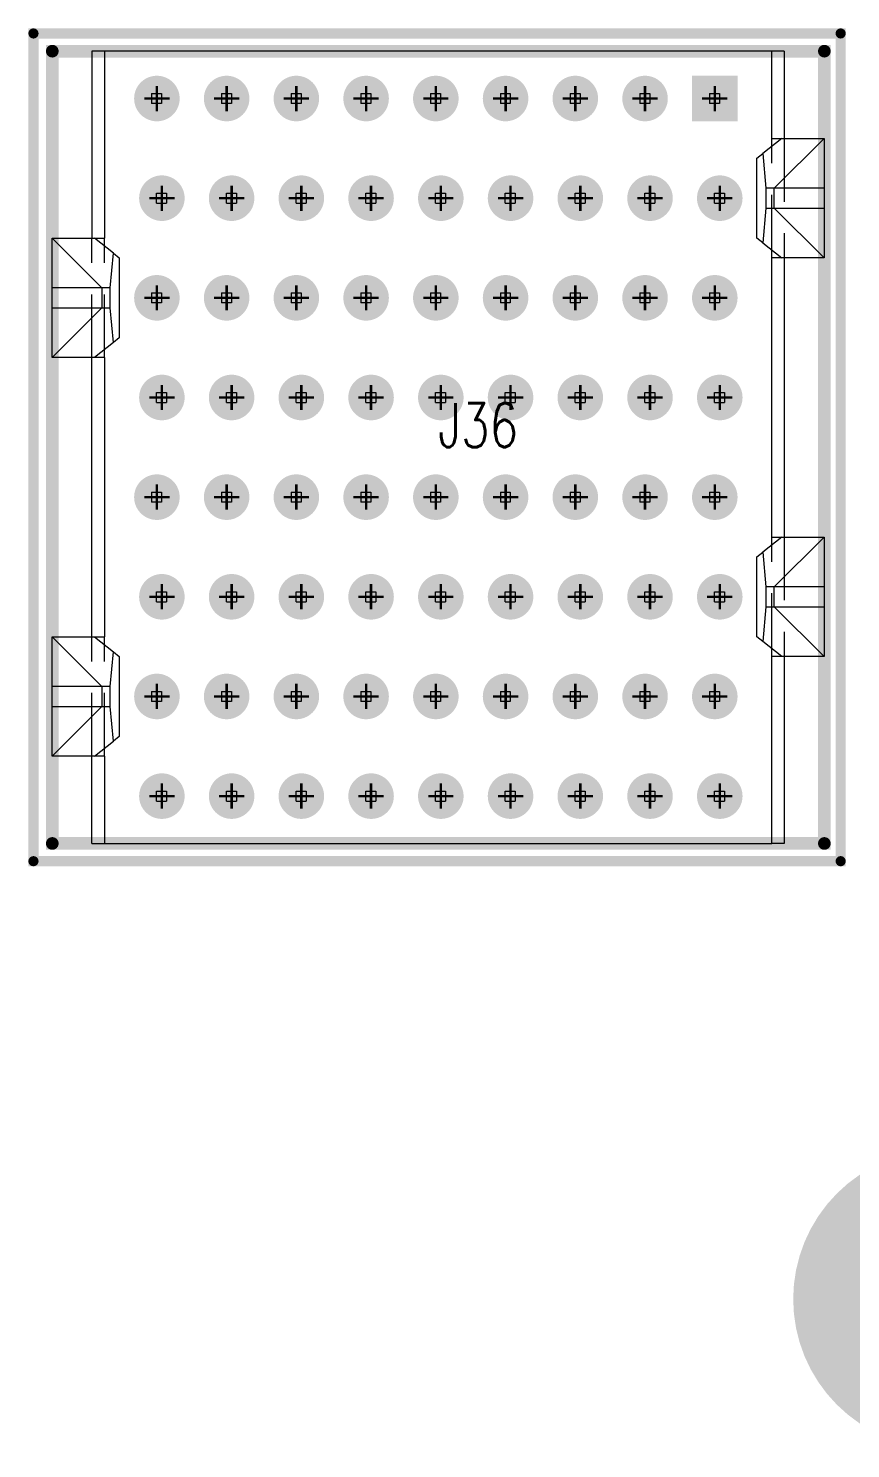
# Model space of a CAD drawing. Header units: millimetres. Extents: x 5 to 1395, y 5 to 415.
# Drawn here: x 1160.76 to 1177.26, y 141.13 to 169.64 of the extents above; entities that cross this region are included whole.
import ezdxf

# ---------------------------------------------------------------- set-up
doc = ezdxf.new("R2010")
doc.units = ezdxf.units.MM
doc.linetypes.add('HIDDEN', pattern=[1.905, 1.27, -0.635])
for name, color, linetype in [('DRIL_PLTE_THRU_01', 16, 'Continuous'), ('DRIL_PLTE_THRU_02', 146, 'Continuous'), ('DRIL_PLTE_THRU_03', 56, 'Continuous'), ('DRIL_PLTE_THRU_04', 216, 'Continuous'), ('DRIL_PLTE_THRU_05', 34, 'Continuous'), ('DRIL_PLTE_THRU_06', 96, 'Continuous'), ('DRIL_PLTE_THRU_07', 171, 'Continuous'), ('DRIL_PLTE_THRU_08', 176, 'Continuous'), ('DRIL_SYMBOL', 2, 'Continuous'), ('PADS_BOT', 5, 'Continuous'), ('PADS_INNER', 1, 'Continuous'), ('PADS_TOP', 1, 'Continuous'), ('PART_NAME_01', 1, 'Continuous'), ('PART_TOP_2DLINE_26', 5, 'Continuous'), ('PART_TOP_2DLINE_27', 5, 'Continuous')]:
    doc.layers.add(name, color=color, linetype=linetype)
doc.styles.add('W0$127', font='simplex', dxfattribs={"width": 0.75})

# ---------------------------------------------------------------- blocks, each defined once
blk = doc.blocks.new('DRIL_SYMBOL_3$5')
at = {"layer": 'DRIL_SYMBOL', "const_width": 0.0508}
for points in [[(-0.254, 0), (0.254, 0)], [(0, -0.254), (0, 0.254)]]:
    blk.add_lwpolyline(points, dxfattribs=at)
blk = doc.blocks.new('DRIL_HOLE_3$5')
at = {"const_width": 1.75}
blk.add_lwpolyline([(-0.875, 0, 1), (0.875, 0, 1)], format="xyb", close=True, dxfattribs=at)
blk.add_blockref('DRIL_SYMBOL_3$5', (0, 0))
blk = doc.blocks.new('PAD_26')
at = {"const_width": 3}
blk.add_lwpolyline([(0, -1.5, 1), (0, 1.5, 1)], format="xyb", close=True, dxfattribs=at)
blk = doc.blocks.new('STK_TOP_206')
at = {"layer": 'DRIL_PLTE_THRU_01'}
blk.add_blockref('DRIL_HOLE_3$5', (0, 0), dxfattribs=at)
at = {"layer": 'DRIL_PLTE_THRU_02'}
blk.add_blockref('DRIL_HOLE_3$5', (0, 0), dxfattribs=at)
at = {"layer": 'DRIL_PLTE_THRU_03'}
blk.add_blockref('DRIL_HOLE_3$5', (0, 0), dxfattribs=at)
at = {"layer": 'DRIL_PLTE_THRU_04'}
blk.add_blockref('DRIL_HOLE_3$5', (0, 0), dxfattribs=at)
at = {"layer": 'DRIL_PLTE_THRU_05'}
blk.add_blockref('DRIL_HOLE_3$5', (0, 0), dxfattribs=at)
at = {"layer": 'DRIL_PLTE_THRU_06'}
blk.add_blockref('DRIL_HOLE_3$5', (0, 0), dxfattribs=at)
at = {"layer": 'DRIL_PLTE_THRU_07'}
blk.add_blockref('DRIL_HOLE_3$5', (0, 0), dxfattribs=at)
at = {"layer": 'DRIL_PLTE_THRU_08'}
blk.add_blockref('DRIL_HOLE_3$5', (0, 0), dxfattribs=at)
at = {"layer": 'PADS_BOT'}
blk.add_blockref('PAD_26', (0, 0), dxfattribs=at)
at = {"layer": 'PADS_INNER'}
blk.add_blockref('PAD_26', (0, 0), dxfattribs=at)
at = {"layer": 'PADS_TOP'}
blk.add_blockref('PAD_26', (0, 0), dxfattribs=at)
blk = doc.blocks.new('SYM_TOP_19')
blk.add_blockref('STK_TOP_206', (0, 0))
blk = doc.blocks.new('PART_TOP_363')
blk.add_blockref('SYM_TOP_19', (0, 0))
at = {"layer": 'PART_NAME_01', "style": 'W0$127', "width": 0.75}
blk.add_text('MH16', height=0.889, dxfattribs=at).set_placement((0, 0))
blk = doc.blocks.new('SMOOTH_0$2032')
at = {"const_width": 0.1016}
blk.add_lwpolyline([(-0.0508, 0, 1), (0.0508, 0, 1)], format="xyb", close=True, dxfattribs=at)
blk = doc.blocks.new('SMOOTH_0$254')
at = {"const_width": 0.127}
blk.add_lwpolyline([(-0.0635, 0, 1), (0.0635, 0, 1)], format="xyb", close=True, dxfattribs=at)
blk = doc.blocks.new('PART_BODY_TOP_12')
at = {"layer": 'PART_TOP_2DLINE_26', "const_width": 0.2032}
blk.add_lwpolyline([(-8.3058, 8.128), (8.3058, 8.128), (8.3058, -8.0772), (-8.3058, -8.0772)], close=True, dxfattribs=at)
at = {"layer": 'PART_TOP_2DLINE_27', "const_width": 0.254}
blk.add_lwpolyline([(-7.95, -7.75), (7.95, -7.75), (7.95, 7.75), (-7.95, 7.75)], close=True, dxfattribs=at)
at = {"layer": 'PART_TOP_2DLINE_26'}
for p in [(-8.3058, 8.128), (8.3058, 8.128), (-8.3058, -8.0772), (8.3058, -8.0772)]:
    blk.add_blockref('SMOOTH_0$2032', p, dxfattribs=at)
at = {"layer": 'PART_TOP_2DLINE_27'}
for p in [(-7.95, 7.75), (7.95, 7.75), (-7.95, -7.75), (7.95, -7.75)]:
    blk.add_blockref('SMOOTH_0$254', p, dxfattribs=at)
blk = doc.blocks.new('DRIL_SYMBOL_0$59944')
at = {"layer": 'DRIL_SYMBOL', "const_width": 0.0508}
for points in [[(-0.254, 0), (0.254, 0)], [(0, -0.254), (0, 0.254)]]:
    blk.add_lwpolyline(points, dxfattribs=at)
blk = doc.blocks.new('DRIL_HOLE_0$59944')
at = {"const_width": 0.29972}
blk.add_lwpolyline([(-0.14986, 0, 1), (0.14986, 0, 1)], format="xyb", close=True, dxfattribs=at)
blk.add_blockref('DRIL_SYMBOL_0$59944', (0, 0))
blk = doc.blocks.new('PAD_8')
at = {"const_width": 0.4572}
blk.add_lwpolyline([(0, -0.2286, 1), (0, 0.2286, 1)], format="xyb", close=True, dxfattribs=at)
blk = doc.blocks.new('STK_TOP_169')
at = {"layer": 'DRIL_PLTE_THRU_01'}
blk.add_blockref('DRIL_HOLE_0$59944', (0, 0), dxfattribs=at)
at = {"layer": 'DRIL_PLTE_THRU_02'}
blk.add_blockref('DRIL_HOLE_0$59944', (0, 0), dxfattribs=at)
at = {"layer": 'DRIL_PLTE_THRU_03'}
blk.add_blockref('DRIL_HOLE_0$59944', (0, 0), dxfattribs=at)
at = {"layer": 'DRIL_PLTE_THRU_04'}
blk.add_blockref('DRIL_HOLE_0$59944', (0, 0), dxfattribs=at)
at = {"layer": 'DRIL_PLTE_THRU_05'}
blk.add_blockref('DRIL_HOLE_0$59944', (0, 0), dxfattribs=at)
at = {"layer": 'DRIL_PLTE_THRU_06'}
blk.add_blockref('DRIL_HOLE_0$59944', (0, 0), dxfattribs=at)
at = {"layer": 'DRIL_PLTE_THRU_07'}
blk.add_blockref('DRIL_HOLE_0$59944', (0, 0), dxfattribs=at)
at = {"layer": 'DRIL_PLTE_THRU_08'}
blk.add_blockref('DRIL_HOLE_0$59944', (0, 0), dxfattribs=at)
at = {"layer": 'PADS_BOT'}
blk.add_blockref('PAD_8', (0, 0), dxfattribs=at)
at = {"layer": 'PADS_INNER'}
blk.add_blockref('PAD_8', (0, 0), dxfattribs=at)
at = {"layer": 'PADS_TOP'}
blk.add_blockref('PAD_8', (0, 0), dxfattribs=at)
blk = doc.blocks.new('PAD_10')
at = {"const_width": 0.9144}
blk.add_lwpolyline([(-0.4572, 0), (0.4572, 0)], dxfattribs=at)
blk = doc.blocks.new('STK_TOP_172')
at = {"layer": 'DRIL_PLTE_THRU_01'}
blk.add_blockref('DRIL_HOLE_0$59944', (0, 0), dxfattribs=at)
at = {"layer": 'DRIL_PLTE_THRU_02'}
blk.add_blockref('DRIL_HOLE_0$59944', (0, 0), dxfattribs=at)
at = {"layer": 'DRIL_PLTE_THRU_03'}
blk.add_blockref('DRIL_HOLE_0$59944', (0, 0), dxfattribs=at)
at = {"layer": 'DRIL_PLTE_THRU_04'}
blk.add_blockref('DRIL_HOLE_0$59944', (0, 0), dxfattribs=at)
at = {"layer": 'DRIL_PLTE_THRU_05'}
blk.add_blockref('DRIL_HOLE_0$59944', (0, 0), dxfattribs=at)
at = {"layer": 'DRIL_PLTE_THRU_06'}
blk.add_blockref('DRIL_HOLE_0$59944', (0, 0), dxfattribs=at)
at = {"layer": 'DRIL_PLTE_THRU_07'}
blk.add_blockref('DRIL_HOLE_0$59944', (0, 0), dxfattribs=at)
at = {"layer": 'DRIL_PLTE_THRU_08'}
blk.add_blockref('DRIL_HOLE_0$59944', (0, 0), dxfattribs=at)
at = {"layer": 'PADS_BOT'}
blk.add_blockref('PAD_8', (0, 0), dxfattribs=at)
at = {"layer": 'PADS_INNER'}
blk.add_blockref('PAD_8', (0, 0), dxfattribs=at)
at = {"layer": 'PADS_TOP'}
blk.add_blockref('PAD_10', (0, 0), dxfattribs=at)
blk = doc.blocks.new('SYM_TOP_14')
for name, p in [('PART_BODY_TOP_12', (0, 0)), ('STK_TOP_169', (-7, 5.55)), ('STK_TOP_169', (-5, 5.65)), ('STK_TOP_169', (-3, 5.55)), ('STK_TOP_169', (-1, 5.65)), ('STK_TOP_169', (1, 5.55)), ('STK_TOP_169', (3, 5.65)), ('STK_TOP_169', (5, 5.55)), ('STK_TOP_169', (7, 5.65)), ('STK_TOP_169', (-7, 4.15)), ('STK_TOP_169', (-5, 4.25)), ('STK_TOP_169', (-3, 4.15)), ('STK_TOP_169', (-1, 4.25)), ('STK_TOP_169', (1, 4.15)), ('STK_TOP_169', (3, 4.25)), ('STK_TOP_169', (5, 4.15)), ('STK_TOP_169', (7, 4.25)), ('STK_TOP_169', (-7, 2.75)), ('STK_TOP_169', (-5, 2.85)), ('STK_TOP_169', (-3, 2.75)), ('STK_TOP_169', (-1, 2.85)), ('STK_TOP_169', (1, 2.75)), ('STK_TOP_169', (3, 2.85)), ('STK_TOP_169', (5, 2.75)), ('STK_TOP_169', (7, 2.85)), ('STK_TOP_169', (-7, 1.35)), ('STK_TOP_169', (-5, 1.45)), ('STK_TOP_169', (-3, 1.35)), ('STK_TOP_169', (-1, 1.45)), ('STK_TOP_169', (1, 1.35)), ('STK_TOP_169', (3, 1.45)), ('STK_TOP_169', (5, 1.35)), ('STK_TOP_169', (7, 1.45)), ('STK_TOP_169', (-7, -0.05)), ('STK_TOP_169', (-5, 0.05)), ('STK_TOP_169', (-3, -0.05)), ('STK_TOP_169', (-1, 0.05)), ('STK_TOP_169', (1, -0.05)), ('STK_TOP_169', (3, 0.05)), ('STK_TOP_169', (5, -0.05)), ('STK_TOP_169', (7, 0.05)), ('STK_TOP_169', (-7, -1.45)), ('STK_TOP_169', (-5, -1.35)), ('STK_TOP_169', (-3, -1.45)), ('STK_TOP_169', (-1, -1.35)), ('STK_TOP_169', (1, -1.45)), ('STK_TOP_169', (3, -1.35)), ('STK_TOP_169', (5, -1.45)), ('STK_TOP_169', (7, -1.35)), ('STK_TOP_169', (-7, -2.85)), ('STK_TOP_169', (-5, -2.75)), ('STK_TOP_169', (-3, -2.85)), ('STK_TOP_169', (-1, -2.75)), ('STK_TOP_169', (1, -2.85)), ('STK_TOP_169', (3, -2.75)), ('STK_TOP_169', (5, -2.85)), ('STK_TOP_169', (7, -2.75)), ('STK_TOP_169', (-5, -4.15)), ('STK_TOP_169', (-1, -4.15)), ('STK_TOP_169', (3, -4.15)), ('STK_TOP_169', (7, -4.15)), ('STK_TOP_169', (-7, -4.25)), ('STK_TOP_169', (-3, -4.25)), ('STK_TOP_169', (1, -4.25)), ('STK_TOP_169', (5, -4.25)), ('STK_TOP_169', (-5, -5.55)), ('STK_TOP_169', (-1, -5.55)), ('STK_TOP_169', (3, -5.55)), ('STK_TOP_172', (7, -5.55)), ('STK_TOP_169', (-7, -5.65)), ('STK_TOP_169', (-3, -5.65)), ('STK_TOP_169', (1, -5.65)), ('STK_TOP_169', (5, -5.65))]:
    blk.add_blockref(name, p)
blk = doc.blocks.new('PART_TOP_86')
blk.add_blockref('SYM_TOP_14', (0, 0))
at = {"layer": 'PART_NAME_01', "style": 'W0$127', "width": 0.75}
blk.add_text('J36', height=0.889, rotation=270, dxfattribs=at).set_placement((0, 0))
blk = doc.blocks.new('q')
at = {"rotation": 90}
blk.add_blockref('PART_TOP_86', (1168.985, 161.229), dxfattribs=at)
blk.add_blockref('PART_TOP_363', (1179.109, 144.135))

msp = doc.modelspace()

# ---------------------------------------------------------------- linework, layer by layer
at = {"color": 7, "linetype": 'Continuous', "lineweight": 15}
for p, q in [((1162.0298, 169.1788), (1162.0298, 165.4288)), ((1162.2798, 169.1788), (1162.0298, 169.1788)), ((1162.2798, 169.1788), (1162.2798, 165.4288)), ((1175.6798, 169.1788), (1162.2798, 169.1788)), ((1175.6798, 167.4288), (1175.6798, 169.1788)), ((1175.9298, 169.1788), (1175.6798, 169.1788)), ((1175.9298, 169.1788), (1175.9298, 167.4288)), ((1175.8798, 167.4288), (1175.499, 167.1241)), ((1175.6798, 167.4288), (1175.8798, 167.4288)), ((1176.7298, 167.4288), (1175.7298, 166.4288)), ((1175.8798, 167.4288), (1176.7298, 167.4288)), ((1176.7298, 167.4288), (1176.7298, 166.4288)), ((1175.3798, 167.0288), (1175.499, 167.1241)), ((1175.3798, 165.4288), (1175.3798, 167.0288)), ((1175.499, 167.1241), (1175.5598, 166.4288)), ((1175.5598, 166.4288), (1175.5598, 166.0288)), ((1175.7298, 166.4288), (1175.5598, 166.4288)), ((1175.7298, 166.0288), (1175.7298, 166.4288)), ((1176.7298, 166.4288), (1175.7298, 166.4288)), ((1176.7298, 166.4288), (1176.7298, 166.0288)), ((1175.5598, 166.0288), (1175.499, 165.3334)), ((1175.5598, 166.0288), (1175.7298, 166.0288)), ((1175.7298, 166.0288), (1176.7298, 165.0288)), ((1175.7298, 166.0288), (1176.7298, 166.0288)), ((1176.7298, 166.0288), (1176.7298, 165.0288)), ((1162.2298, 164.4288), (1161.2298, 165.4288)), ((1161.2298, 164.4288), (1161.2298, 165.4288)), ((1161.2298, 165.4288), (1162.0798, 165.4288)), ((1162.4606, 165.1241), (1162.0798, 165.4288)), ((1162.0798, 165.4288), (1162.2798, 165.4288)), ((1175.499, 165.3334), (1175.3798, 165.4288)), ((1175.499, 165.3334), (1175.8798, 165.0288)), ((1162.3998, 164.4288), (1162.4606, 165.1241)), ((1162.4606, 165.1241), (1162.5798, 165.0288)), ((1162.5798, 165.0288), (1162.5798, 163.4288)), ((1175.6798, 159.4288), (1175.6798, 165.0288)), ((1175.8798, 165.0288), (1175.6798, 165.0288)), ((1176.7298, 165.0288), (1175.8798, 165.0288)), ((1175.9298, 165.0288), (1175.9298, 159.4288)), ((1161.2298, 164.0288), (1161.2298, 164.4288)), ((1162.2298, 164.4288), (1161.2298, 164.4288)), ((1162.2298, 164.4288), (1162.2298, 164.0288)), ((1162.3998, 164.4288), (1162.2298, 164.4288)), ((1162.3998, 164.0288), (1162.3998, 164.4288)), ((1161.2298, 164.0288), (1162.2298, 164.0288)), ((1161.2298, 163.0288), (1161.2298, 164.0288)), ((1161.2298, 163.0288), (1162.2298, 164.0288)), ((1162.2298, 164.0288), (1162.3998, 164.0288)), ((1162.4606, 163.3334), (1162.3998, 164.0288)), ((1162.4606, 163.3334), (1162.0798, 163.0288)), ((1162.5798, 163.4288), (1162.4606, 163.3334)), ((1162.0798, 163.0288), (1161.2298, 163.0288)), ((1162.0298, 157.4288), (1162.0298, 163.0288)), ((1162.2798, 163.0288), (1162.0798, 163.0288)), ((1162.2798, 163.0288), (1162.2798, 157.4288)), ((1175.8798, 159.4288), (1175.499, 159.1241)), ((1175.6798, 159.4288), (1175.8798, 159.4288)), ((1176.7298, 159.4288), (1175.7298, 158.4288)), ((1175.8798, 159.4288), (1176.7298, 159.4288)), ((1176.7298, 159.4288), (1176.7298, 158.4288)), ((1175.3798, 159.0288), (1175.499, 159.1241)), ((1175.499, 159.1241), (1175.5598, 158.4288)), ((1175.3798, 157.4288), (1175.3798, 159.0288)), ((1175.5598, 158.4288), (1175.5598, 158.0288)), ((1175.7298, 158.4288), (1175.5598, 158.4288)), ((1175.7298, 158.0288), (1175.7298, 158.4288)), ((1176.7298, 158.4288), (1175.7298, 158.4288)), ((1176.7298, 158.4288), (1176.7298, 158.0288)), ((1175.5598, 158.0288), (1175.499, 157.3334)), ((1175.5598, 158.0288), (1175.7298, 158.0288)), ((1175.7298, 158.0288), (1176.7298, 158.0288)), ((1175.7298, 158.0288), (1176.7298, 157.0288)), ((1176.7298, 158.0288), (1176.7298, 157.0288)), ((1162.2298, 156.4288), (1161.2298, 157.4288)), ((1161.2298, 156.4288), (1161.2298, 157.4288)), ((1161.2298, 157.4288), (1162.0798, 157.4288)), ((1162.0798, 157.4288), (1162.4606, 157.1241)), ((1162.0798, 157.4288), (1162.2798, 157.4288)), ((1175.499, 157.3334), (1175.3798, 157.4288)), ((1175.8798, 157.0288), (1175.499, 157.3334)), ((1162.3998, 156.4288), (1162.4606, 157.1241)), ((1162.4606, 157.1241), (1162.5798, 157.0288)), ((1162.5798, 157.0288), (1162.5798, 155.4288)), ((1175.6798, 153.2788), (1175.6798, 157.0288)), ((1175.8798, 157.0288), (1175.6798, 157.0288)), ((1176.7298, 157.0288), (1175.8798, 157.0288)), ((1175.9298, 157.0288), (1175.9298, 153.2788)), ((1161.2298, 156.0288), (1161.2298, 156.4288)), ((1162.2298, 156.4288), (1161.2298, 156.4288)), ((1162.3998, 156.4288), (1162.2298, 156.4288)), ((1162.2298, 156.4288), (1162.2298, 156.0288)), ((1162.3998, 156.0288), (1162.3998, 156.4288)), ((1161.2298, 155.0288), (1162.2298, 156.0288)), ((1161.2298, 155.0288), (1161.2298, 156.0288)), ((1161.2298, 156.0288), (1162.2298, 156.0288)), ((1162.2298, 156.0288), (1162.3998, 156.0288)), ((1162.4606, 155.3334), (1162.3998, 156.0288)), ((1162.5798, 155.4288), (1162.4606, 155.3334)), ((1162.0798, 155.0288), (1162.4606, 155.3334)), ((1162.0798, 155.0288), (1161.2298, 155.0288)), ((1162.0298, 153.2788), (1162.0298, 155.0288)), ((1162.2798, 155.0288), (1162.0798, 155.0288)), ((1162.2798, 155.0288), (1162.2798, 153.2788)), ((1162.0298, 153.2788), (1162.2798, 153.2788)), ((1162.2798, 153.2788), (1175.6798, 153.2788)), ((1175.9298, 153.2788), (1175.6798, 153.2788))]:
    msp.add_line(p, q, dxfattribs=at)
at = {"color": 7, "linetype": 'HIDDEN', "lineweight": 0}
for p, q in [((1163.2298, 168.3288), (1163.2298, 168.1288)), ((1163.2298, 168.3288), (1163.4298, 168.3288)), ((1163.4298, 168.3288), (1163.4298, 168.1288)), ((1164.6298, 168.3288), (1164.6298, 168.1288)), ((1164.6298, 168.3288), (1164.8298, 168.3288)), ((1164.8298, 168.3288), (1164.8298, 168.1288)), ((1166.0298, 168.3288), (1166.0298, 168.1288)), ((1166.0298, 168.3288), (1166.2298, 168.3288)), ((1166.2298, 168.3288), (1166.2298, 168.1288)), ((1167.4298, 168.3288), (1167.4298, 168.1288)), ((1167.4298, 168.3288), (1167.6298, 168.3288)), ((1167.6298, 168.3288), (1167.6298, 168.1288)), ((1168.8298, 168.3288), (1168.8298, 168.1288)), ((1168.8298, 168.3288), (1169.0298, 168.3288)), ((1169.0298, 168.3288), (1169.0298, 168.1288)), ((1170.2298, 168.3288), (1170.2298, 168.1288)), ((1170.2298, 168.3288), (1170.4298, 168.3288)), ((1170.4298, 168.3288), (1170.4298, 168.1288)), ((1171.6298, 168.3288), (1171.6298, 168.1288)), ((1171.6298, 168.3288), (1171.8298, 168.3288)), ((1171.8298, 168.3288), (1171.8298, 168.1288)), ((1173.0298, 168.3288), (1173.0298, 168.1288)), ((1173.0298, 168.3288), (1173.2298, 168.3288)), ((1173.2298, 168.3288), (1173.2298, 168.1288)), ((1174.4298, 168.3288), (1174.4298, 168.1288)), ((1174.4298, 168.3288), (1174.6298, 168.3288)), ((1174.6298, 168.3288), (1174.6298, 168.1288)), ((1163.4298, 168.1288), (1163.2298, 168.1288)), ((1164.8298, 168.1288), (1164.6298, 168.1288)), ((1166.2298, 168.1288), (1166.0298, 168.1288)), ((1167.6298, 168.1288), (1167.4298, 168.1288)), ((1169.0298, 168.1288), (1168.8298, 168.1288)), ((1170.4298, 168.1288), (1170.2298, 168.1288)), ((1171.8298, 168.1288), (1171.6298, 168.1288)), ((1173.2298, 168.1288), (1173.0298, 168.1288)), ((1174.6298, 168.1288), (1174.4298, 168.1288)), ((1175.6798, 165.0288), (1175.6798, 167.4288)), ((1175.9298, 167.4288), (1175.9298, 165.0288)), ((1163.3298, 166.3288), (1163.5298, 166.3288)), ((1163.3298, 166.1288), (1163.3298, 166.3288)), ((1163.5298, 166.3288), (1163.5298, 166.1288)), ((1164.7298, 166.3288), (1164.9298, 166.3288)), ((1164.7298, 166.1288), (1164.7298, 166.3288)), ((1164.9298, 166.3288), (1164.9298, 166.1288)), ((1166.1298, 166.3288), (1166.3298, 166.3288)), ((1166.1298, 166.1288), (1166.1298, 166.3288)), ((1166.3298, 166.3288), (1166.3298, 166.1288)), ((1167.5298, 166.1288), (1167.5298, 166.3288)), ((1167.5298, 166.3288), (1167.7298, 166.3288)), ((1167.7298, 166.3288), (1167.7298, 166.1288)), ((1168.9298, 166.3288), (1169.1298, 166.3288)), ((1168.9298, 166.1288), (1168.9298, 166.3288)), ((1169.1298, 166.3288), (1169.1298, 166.1288)), ((1170.3298, 166.3288), (1170.5298, 166.3288)), ((1170.3298, 166.1288), (1170.3298, 166.3288)), ((1170.5298, 166.3288), (1170.5298, 166.1288)), ((1171.7298, 166.3288), (1171.9298, 166.3288)), ((1171.7298, 166.1288), (1171.7298, 166.3288)), ((1171.9298, 166.3288), (1171.9298, 166.1288)), ((1173.1298, 166.3288), (1173.3298, 166.3288)), ((1173.1298, 166.1288), (1173.1298, 166.3288)), ((1173.3298, 166.3288), (1173.3298, 166.1288)), ((1174.5298, 166.3288), (1174.7298, 166.3288)), ((1174.5298, 166.1288), (1174.5298, 166.3288)), ((1174.7298, 166.3288), (1174.7298, 166.1288)), ((1163.3298, 166.1288), (1163.5298, 166.1288)), ((1164.7298, 166.1288), (1164.9298, 166.1288)), ((1166.1298, 166.1288), (1166.3298, 166.1288)), ((1167.5298, 166.1288), (1167.7298, 166.1288)), ((1168.9298, 166.1288), (1169.1298, 166.1288)), ((1170.3298, 166.1288), (1170.5298, 166.1288)), ((1171.7298, 166.1288), (1171.9298, 166.1288)), ((1173.1298, 166.1288), (1173.3298, 166.1288)), ((1174.5298, 166.1288), (1174.7298, 166.1288)), ((1162.0298, 163.0288), (1162.0298, 165.4288)), ((1162.2798, 163.0288), (1162.2798, 165.4288)), ((1163.2298, 164.3288), (1163.2298, 164.1288)), ((1163.2298, 164.3288), (1163.4298, 164.3288)), ((1163.4298, 164.3288), (1163.4298, 164.1288)), ((1164.6298, 164.3288), (1164.6298, 164.1288)), ((1164.6298, 164.3288), (1164.8298, 164.3288)), ((1164.8298, 164.3288), (1164.8298, 164.1288)), ((1166.0298, 164.3288), (1166.0298, 164.1288)), ((1166.0298, 164.3288), (1166.2298, 164.3288)), ((1166.2298, 164.3288), (1166.2298, 164.1288)), ((1167.4298, 164.3288), (1167.6298, 164.3288)), ((1167.4298, 164.3288), (1167.4298, 164.1288)), ((1167.6298, 164.3288), (1167.6298, 164.1288)), ((1168.8298, 164.3288), (1168.8298, 164.1288)), ((1168.8298, 164.3288), (1169.0298, 164.3288)), ((1169.0298, 164.3288), (1169.0298, 164.1288)), ((1170.2298, 164.3288), (1170.2298, 164.1288)), ((1170.2298, 164.3288), (1170.4298, 164.3288)), ((1170.4298, 164.3288), (1170.4298, 164.1288)), ((1171.6298, 164.3288), (1171.6298, 164.1288)), ((1171.6298, 164.3288), (1171.8298, 164.3288)), ((1171.8298, 164.3288), (1171.8298, 164.1288)), ((1173.0298, 164.3288), (1173.0298, 164.1288)), ((1173.0298, 164.3288), (1173.2298, 164.3288)), ((1173.2298, 164.3288), (1173.2298, 164.1288)), ((1174.4298, 164.3288), (1174.4298, 164.1288)), ((1174.4298, 164.3288), (1174.6298, 164.3288)), ((1174.6298, 164.3288), (1174.6298, 164.1288)), ((1163.4298, 164.1288), (1163.2298, 164.1288)), ((1164.8298, 164.1288), (1164.6298, 164.1288)), ((1166.2298, 164.1288), (1166.0298, 164.1288)), ((1167.6298, 164.1288), (1167.4298, 164.1288)), ((1169.0298, 164.1288), (1168.8298, 164.1288)), ((1170.4298, 164.1288), (1170.2298, 164.1288)), ((1171.8298, 164.1288), (1171.6298, 164.1288)), ((1173.2298, 164.1288), (1173.0298, 164.1288)), ((1174.6298, 164.1288), (1174.4298, 164.1288)), ((1163.3298, 162.3288), (1163.5298, 162.3288)), ((1163.3298, 162.1288), (1163.3298, 162.3288)), ((1163.5298, 162.3288), (1163.5298, 162.1288)), ((1164.7298, 162.3288), (1164.9298, 162.3288)), ((1164.7298, 162.1288), (1164.7298, 162.3288)), ((1164.9298, 162.3288), (1164.9298, 162.1288)), ((1166.1298, 162.3288), (1166.3298, 162.3288)), ((1166.1298, 162.1288), (1166.1298, 162.3288)), ((1166.3298, 162.3288), (1166.3298, 162.1288)), ((1167.5298, 162.1288), (1167.5298, 162.3288)), ((1167.5298, 162.3288), (1167.7298, 162.3288)), ((1167.7298, 162.3288), (1167.7298, 162.1288)), ((1168.9298, 162.3288), (1169.1298, 162.3288)), ((1168.9298, 162.1288), (1168.9298, 162.3288)), ((1169.1298, 162.3288), (1169.1298, 162.1288)), ((1170.3298, 162.1288), (1170.3298, 162.3288)), ((1170.3298, 162.3288), (1170.5298, 162.3288)), ((1170.5298, 162.3288), (1170.5298, 162.1288)), ((1171.7298, 162.3288), (1171.9298, 162.3288)), ((1171.7298, 162.1288), (1171.7298, 162.3288)), ((1171.9298, 162.3288), (1171.9298, 162.1288)), ((1173.1298, 162.1288), (1173.1298, 162.3288)), ((1173.1298, 162.3288), (1173.3298, 162.3288)), ((1173.3298, 162.3288), (1173.3298, 162.1288)), ((1174.5298, 162.3288), (1174.7298, 162.3288)), ((1174.5298, 162.1288), (1174.5298, 162.3288)), ((1174.7298, 162.3288), (1174.7298, 162.1288)), ((1163.3298, 162.1288), (1163.5298, 162.1288)), ((1164.7298, 162.1288), (1164.9298, 162.1288)), ((1166.1298, 162.1288), (1166.3298, 162.1288)), ((1167.5298, 162.1288), (1167.7298, 162.1288)), ((1168.9298, 162.1288), (1169.1298, 162.1288)), ((1170.3298, 162.1288), (1170.5298, 162.1288)), ((1171.7298, 162.1288), (1171.9298, 162.1288)), ((1173.1298, 162.1288), (1173.3298, 162.1288)), ((1174.5298, 162.1288), (1174.7298, 162.1288)), ((1163.2298, 160.3288), (1163.2298, 160.1288)), ((1163.2298, 160.3288), (1163.4298, 160.3288)), ((1163.4298, 160.3288), (1163.4298, 160.1288)), ((1164.6298, 160.3288), (1164.8298, 160.3288)), ((1164.6298, 160.3288), (1164.6298, 160.1288)), ((1164.8298, 160.3288), (1164.8298, 160.1288)), ((1166.0298, 160.3288), (1166.0298, 160.1288)), ((1166.0298, 160.3288), (1166.2298, 160.3288)), ((1166.2298, 160.3288), (1166.2298, 160.1288)), ((1167.4298, 160.3288), (1167.4298, 160.1288)), ((1167.4298, 160.3288), (1167.6298, 160.3288)), ((1167.6298, 160.3288), (1167.6298, 160.1288)), ((1168.8298, 160.3288), (1168.8298, 160.1288)), ((1168.8298, 160.3288), (1169.0298, 160.3288)), ((1169.0298, 160.3288), (1169.0298, 160.1288)), ((1170.2298, 160.3288), (1170.4298, 160.3288)), ((1170.2298, 160.3288), (1170.2298, 160.1288)), ((1170.4298, 160.3288), (1170.4298, 160.1288)), ((1171.6298, 160.3288), (1171.8298, 160.3288)), ((1171.6298, 160.3288), (1171.6298, 160.1288)), ((1171.8298, 160.3288), (1171.8298, 160.1288)), ((1173.0298, 160.3288), (1173.0298, 160.1288)), ((1173.0298, 160.3288), (1173.2298, 160.3288)), ((1173.2298, 160.3288), (1173.2298, 160.1288)), ((1174.4298, 160.3288), (1174.4298, 160.1288)), ((1174.4298, 160.3288), (1174.6298, 160.3288)), ((1174.6298, 160.3288), (1174.6298, 160.1288)), ((1163.4298, 160.1288), (1163.2298, 160.1288)), ((1164.8298, 160.1288), (1164.6298, 160.1288)), ((1166.2298, 160.1288), (1166.0298, 160.1288)), ((1167.6298, 160.1288), (1167.4298, 160.1288)), ((1169.0298, 160.1288), (1168.8298, 160.1288)), ((1170.4298, 160.1288), (1170.2298, 160.1288)), ((1171.8298, 160.1288), (1171.6298, 160.1288)), ((1173.2298, 160.1288), (1173.0298, 160.1288)), ((1174.6298, 160.1288), (1174.4298, 160.1288)), ((1175.6798, 157.0288), (1175.6798, 159.4288)), ((1175.9298, 159.4288), (1175.9298, 157.0288)), ((1163.3298, 158.1288), (1163.3298, 158.3288)), ((1163.3298, 158.3288), (1163.5298, 158.3288)), ((1163.5298, 158.3288), (1163.5298, 158.1288)), ((1164.7298, 158.1288), (1164.7298, 158.3288)), ((1164.7298, 158.3288), (1164.9298, 158.3288)), ((1164.9298, 158.3288), (1164.9298, 158.1288)), ((1166.1298, 158.1288), (1166.1298, 158.3288)), ((1166.1298, 158.3288), (1166.3298, 158.3288)), ((1166.3298, 158.3288), (1166.3298, 158.1288)), ((1167.5298, 158.1288), (1167.5298, 158.3288)), ((1167.5298, 158.3288), (1167.7298, 158.3288)), ((1167.7298, 158.3288), (1167.7298, 158.1288)), ((1168.9298, 158.1288), (1168.9298, 158.3288)), ((1168.9298, 158.3288), (1169.1298, 158.3288)), ((1169.1298, 158.3288), (1169.1298, 158.1288)), ((1170.3298, 158.1288), (1170.3298, 158.3288)), ((1170.3298, 158.3288), (1170.5298, 158.3288)), ((1170.5298, 158.3288), (1170.5298, 158.1288)), ((1171.7298, 158.1288), (1171.7298, 158.3288)), ((1171.7298, 158.3288), (1171.9298, 158.3288)), ((1171.9298, 158.3288), (1171.9298, 158.1288)), ((1173.1298, 158.1288), (1173.1298, 158.3288)), ((1173.1298, 158.3288), (1173.3298, 158.3288)), ((1173.3298, 158.3288), (1173.3298, 158.1288)), ((1174.5298, 158.1288), (1174.5298, 158.3288)), ((1174.5298, 158.3288), (1174.7298, 158.3288)), ((1174.7298, 158.3288), (1174.7298, 158.1288)), ((1163.3298, 158.1288), (1163.5298, 158.1288)), ((1164.7298, 158.1288), (1164.9298, 158.1288)), ((1166.1298, 158.1288), (1166.3298, 158.1288)), ((1167.5298, 158.1288), (1167.7298, 158.1288)), ((1168.9298, 158.1288), (1169.1298, 158.1288)), ((1170.3298, 158.1288), (1170.5298, 158.1288)), ((1171.7298, 158.1288), (1171.9298, 158.1288)), ((1173.1298, 158.1288), (1173.3298, 158.1288)), ((1174.5298, 158.1288), (1174.7298, 158.1288)), ((1162.0298, 155.0288), (1162.0298, 157.4288)), ((1162.2798, 155.0288), (1162.2798, 157.4288)), ((1163.2298, 156.3288), (1163.4298, 156.3288)), ((1163.2298, 156.3288), (1163.2298, 156.1288)), ((1163.4298, 156.3288), (1163.4298, 156.1288)), ((1164.6298, 156.3288), (1164.6298, 156.1288)), ((1164.6298, 156.3288), (1164.8298, 156.3288)), ((1164.8298, 156.3288), (1164.8298, 156.1288)), ((1166.0298, 156.3288), (1166.0298, 156.1288)), ((1166.0298, 156.3288), (1166.2298, 156.3288)), ((1166.2298, 156.3288), (1166.2298, 156.1288)), ((1167.4298, 156.3288), (1167.4298, 156.1288)), ((1167.4298, 156.3288), (1167.6298, 156.3288)), ((1167.6298, 156.3288), (1167.6298, 156.1288)), ((1168.8298, 156.3288), (1168.8298, 156.1288)), ((1168.8298, 156.3288), (1169.0298, 156.3288)), ((1169.0298, 156.3288), (1169.0298, 156.1288)), ((1170.2298, 156.3288), (1170.2298, 156.1288)), ((1170.2298, 156.3288), (1170.4298, 156.3288)), ((1170.4298, 156.3288), (1170.4298, 156.1288)), ((1171.6298, 156.3288), (1171.6298, 156.1288)), ((1171.6298, 156.3288), (1171.8298, 156.3288)), ((1171.8298, 156.3288), (1171.8298, 156.1288)), ((1173.0298, 156.3288), (1173.0298, 156.1288)), ((1173.0298, 156.3288), (1173.2298, 156.3288)), ((1173.2298, 156.3288), (1173.2298, 156.1288)), ((1174.4298, 156.3288), (1174.4298, 156.1288)), ((1174.4298, 156.3288), (1174.6298, 156.3288)), ((1174.6298, 156.3288), (1174.6298, 156.1288)), ((1163.4298, 156.1288), (1163.2298, 156.1288)), ((1164.8298, 156.1288), (1164.6298, 156.1288)), ((1166.2298, 156.1288), (1166.0298, 156.1288)), ((1167.6298, 156.1288), (1167.4298, 156.1288)), ((1169.0298, 156.1288), (1168.8298, 156.1288)), ((1170.4298, 156.1288), (1170.2298, 156.1288)), ((1171.8298, 156.1288), (1171.6298, 156.1288)), ((1173.2298, 156.1288), (1173.0298, 156.1288)), ((1174.6298, 156.1288), (1174.4298, 156.1288)), ((1163.3298, 154.1288), (1163.3298, 154.3288)), ((1163.3298, 154.3288), (1163.5298, 154.3288)), ((1163.5298, 154.3288), (1163.5298, 154.1288)), ((1164.7298, 154.1288), (1164.7298, 154.3288)), ((1164.7298, 154.3288), (1164.9298, 154.3288)), ((1164.9298, 154.3288), (1164.9298, 154.1288)), ((1166.1298, 154.1288), (1166.1298, 154.3288)), ((1166.1298, 154.3288), (1166.3298, 154.3288)), ((1166.3298, 154.3288), (1166.3298, 154.1288)), ((1167.5298, 154.1288), (1167.5298, 154.3288)), ((1167.5298, 154.3288), (1167.7298, 154.3288)), ((1167.7298, 154.3288), (1167.7298, 154.1288)), ((1168.9298, 154.1288), (1168.9298, 154.3288)), ((1168.9298, 154.3288), (1169.1298, 154.3288)), ((1169.1298, 154.3288), (1169.1298, 154.1288)), ((1170.3298, 154.3288), (1170.5298, 154.3288)), ((1170.3298, 154.1288), (1170.3298, 154.3288)), ((1170.5298, 154.3288), (1170.5298, 154.1288)), ((1171.7298, 154.1288), (1171.7298, 154.3288)), ((1171.7298, 154.3288), (1171.9298, 154.3288)), ((1171.9298, 154.3288), (1171.9298, 154.1288)), ((1173.1298, 154.3288), (1173.3298, 154.3288)), ((1173.1298, 154.1288), (1173.1298, 154.3288)), ((1173.3298, 154.3288), (1173.3298, 154.1288)), ((1174.5298, 154.3288), (1174.7298, 154.3288)), ((1174.5298, 154.1288), (1174.5298, 154.3288)), ((1174.7298, 154.3288), (1174.7298, 154.1288)), ((1163.3298, 154.1288), (1163.5298, 154.1288)), ((1164.7298, 154.1288), (1164.9298, 154.1288)), ((1166.1298, 154.1288), (1166.3298, 154.1288)), ((1167.5298, 154.1288), (1167.7298, 154.1288)), ((1168.9298, 154.1288), (1169.1298, 154.1288)), ((1170.3298, 154.1288), (1170.5298, 154.1288)), ((1171.7298, 154.1288), (1171.9298, 154.1288)), ((1173.1298, 154.1288), (1173.3298, 154.1288)), ((1174.5298, 154.1288), (1174.7298, 154.1288))]:
    msp.add_line(p, q, dxfattribs=at)

# ---------------------------------------------------------------- block references
msp.add_blockref('q', (0, 0))

doc.saveas('drawing.dxf')
